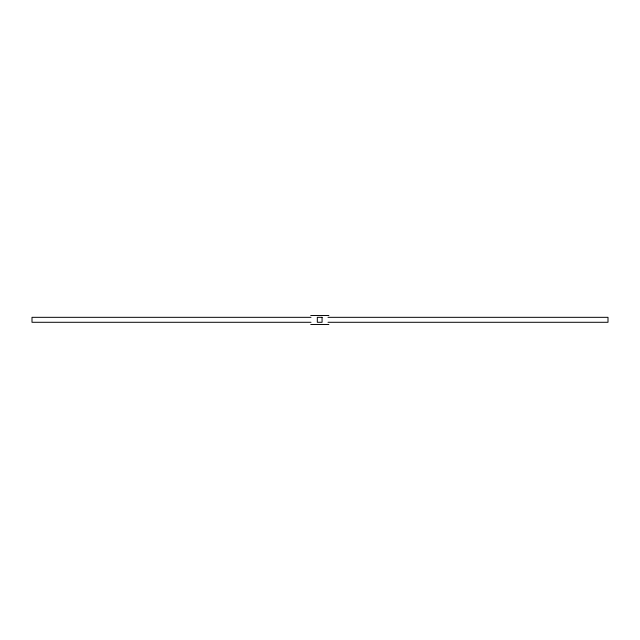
<?xml version="1.0" encoding="UTF-8"?>
<svg xmlns="http://www.w3.org/2000/svg" width="640" height="640" viewBox="0 0 640 640"><rect width="100%" height="100%" fill="white"/><g stroke="black" fill="none" stroke-linecap="round" stroke-linejoin="round"><path stroke-width="0.96" d="M310.728 315.512L328.864 315.512M311 317.328L32 317.328L32 322.288L311 322.288M328 317.328L608 317.328L608 322.288L328 322.288M310.728 324.488L328.864 324.488M322.072 317.328L317.32 317.328L317.32 322.288L322.072 322.288L322.072 317.328"/></g></svg>
